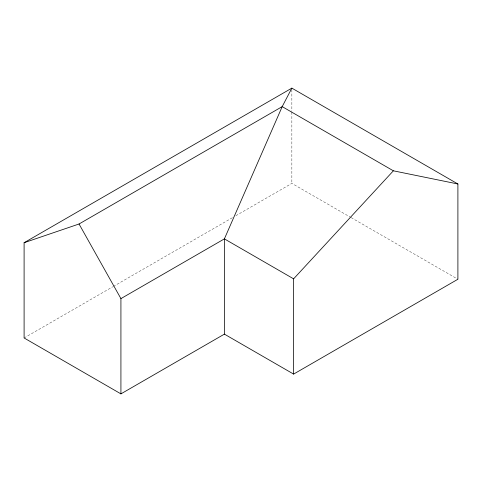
<?xml version="1.0" encoding="UTF-8"?>
<svg xmlns="http://www.w3.org/2000/svg" width="482" height="482" viewBox="0 0 482 482"><rect width="100%" height="100%" fill="white"/><g stroke="black" fill="none" stroke-linecap="round" stroke-linejoin="round"><path stroke-width="0.36" stroke-dasharray="2.41 1.81" d="M24.1 337.972L112.704 286.82M113.354 286.441L232.571 217.611M235.831 215.731L291.857 183.383L350.462 217.219M351.113 217.593L457.9 279.247M291.857 89.628L291.857 111.378M291.857 112.131L291.857 183.383"/><path stroke-width="0.72" d="M291.857 88.128L282.193 106.624L224.395 238.873L224.395 334.128L120.922 393.872L24.1 337.972L24.1 242.717L291.857 88.128L457.9 183.991L457.9 279.247L293.616 374.092L224.395 334.128M293.616 374.092L293.616 278.843L393.366 170.809L457.9 183.991M24.1 242.717L79.042 223.997L282.193 106.624L393.366 170.809M120.922 393.872L120.922 298.617L224.395 238.873L293.616 278.843M79.042 223.997L120.922 298.617"/></g></svg>
